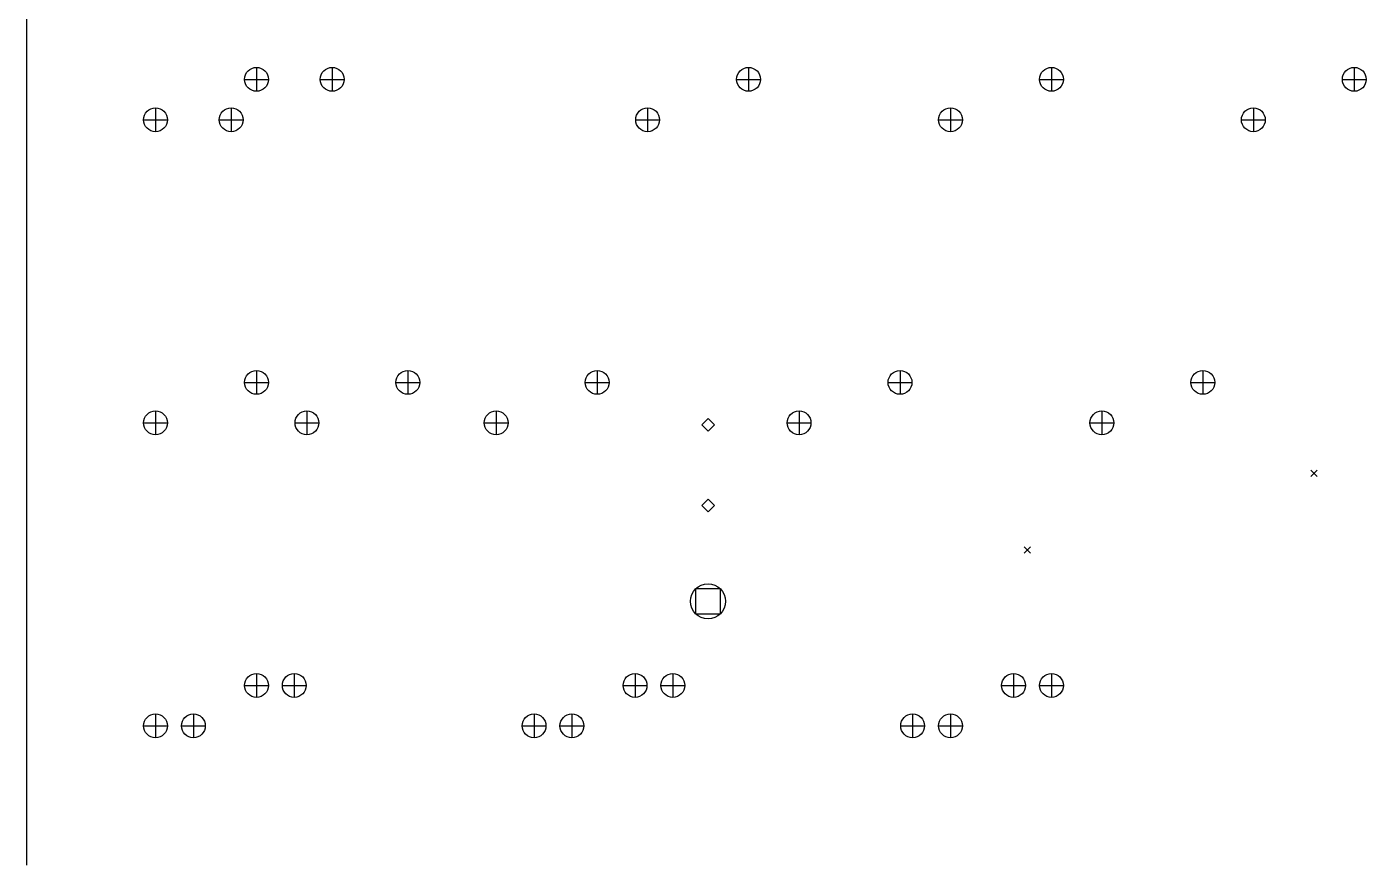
# Model space of a CAD drawing. Extents: x 35 to 385, y -237 to -55.
# Drawn here: x 37.1 to 121.4, y -198.6 to -145.9 of the extents above; entities that cross this region are included whole.
import ezdxf

# ---------------------------------------------------------------- set-up
doc = ezdxf.new("R2010")
doc.units = 0
doc.layers.add('BLACK', color=7, linetype='CONTINUOUS')

msp = doc.modelspace()

# ---------------------------------------------------------------- linework, layer by layer
at = {"layer": 'BLACK', "linetype": 'CONTINUOUS'}
for p, q in [((37.1475, -198.626), (37.1475, -58.6236)), ((51.5938, -148.475), (51.5938, -149.975)), ((56.3562, -148.475), (56.3562, -149.975)), ((82.55, -148.475), (82.55, -149.975)), ((101.6, -148.475), (101.6, -149.975)), ((120.65, -148.475), (120.65, -149.975)), ((50.8438, -149.225), (52.3438, -149.225)), ((55.6062, -149.225), (57.1062, -149.225)), ((81.8, -149.225), (83.3, -149.225)), ((100.85, -149.225), (102.35, -149.225)), ((119.9, -149.225), (121.4, -149.225)), ((45.2437, -151.015), (45.2437, -152.515)), ((50.0062, -151.015), (50.0062, -152.515)), ((76.2, -151.015), (76.2, -152.515)), ((95.25, -151.015), (95.25, -152.515)), ((114.3, -151.015), (114.3, -152.515)), ((44.4937, -151.765), (45.9937, -151.765)), ((49.2562, -151.765), (50.7562, -151.765)), ((75.45, -151.765), (76.95, -151.765)), ((94.5, -151.765), (96, -151.765)), ((113.55, -151.765), (115.05, -151.765)), ((51.5938, -167.525), (51.5938, -169.025)), ((61.1187, -167.525), (61.1187, -169.025)), ((73.025, -167.525), (73.025, -169.025)), ((92.075, -167.525), (92.075, -169.025)), ((111.125, -167.525), (111.125, -169.025)), ((50.8438, -168.275), (52.3438, -168.275)), ((60.3687, -168.275), (61.8687, -168.275)), ((72.275, -168.275), (73.775, -168.275)), ((91.325, -168.275), (92.825, -168.275)), ((110.375, -168.275), (111.875, -168.275)), ((45.2437, -170.065), (45.2437, -171.565)), ((54.7687, -170.065), (54.7687, -171.565)), ((66.675, -170.065), (66.675, -171.565)), ((85.725, -170.065), (85.725, -171.565)), ((104.775, -170.065), (104.775, -171.565)), ((44.4937, -170.815), (45.9937, -170.815)), ((54.0187, -170.815), (55.5187, -170.815)), ((65.925, -170.815), (67.425, -170.815)), ((80.01, -170.542), (79.61, -170.942)), ((79.61, -170.942), (80.01, -171.342)), ((80.41, -170.942), (80.01, -170.542)), ((80.01, -171.342), (80.41, -170.942)), ((84.975, -170.815), (86.475, -170.815)), ((104.025, -170.815), (105.525, -170.815)), ((117.91, -173.79), (118.31, -174.19)), ((118.31, -173.79), (117.91, -174.19)), ((80.01, -175.622), (79.61, -176.022)), ((79.61, -176.022), (80.01, -176.422)), ((80.41, -176.022), (80.01, -175.622)), ((80.01, -176.422), (80.41, -176.022)), ((99.876, -178.616), (100.276, -179.016)), ((100.276, -178.616), (99.876, -179.016)), ((80.7765, -181.26), (79.2209, -181.26)), ((79.2209, -181.26), (79.2209, -182.815)), ((80.7765, -182.815), (80.7765, -181.26)), ((79.2209, -182.815), (80.7765, -182.815)), ((51.5938, -186.575), (51.5938, -188.075)), ((53.975, -186.575), (53.975, -188.075)), ((75.4062, -186.575), (75.4062, -188.075)), ((77.7875, -186.575), (77.7875, -188.075)), ((99.2188, -186.575), (99.2188, -188.075)), ((101.6, -186.575), (101.6, -188.075)), ((50.8438, -187.325), (52.3438, -187.325)), ((53.225, -187.325), (54.725, -187.325)), ((74.6562, -187.325), (76.1562, -187.325)), ((77.0375, -187.325), (78.5375, -187.325)), ((98.4688, -187.325), (99.9688, -187.325)), ((100.85, -187.325), (102.35, -187.325)), ((45.2437, -189.115), (45.2437, -190.615)), ((47.625, -189.115), (47.625, -190.615)), ((69.0562, -189.115), (69.0562, -190.615)), ((71.4375, -189.115), (71.4375, -190.615)), ((92.8687, -189.115), (92.8687, -190.615)), ((95.25, -189.115), (95.25, -190.615)), ((44.4937, -189.865), (45.9937, -189.865)), ((46.875, -189.865), (48.375, -189.865)), ((68.3062, -189.865), (69.8062, -189.865)), ((70.6875, -189.865), (72.1875, -189.865)), ((92.1187, -189.865), (93.6187, -189.865)), ((94.5, -189.865), (96, -189.865))]:
    msp.add_line(p, q, dxfattribs=at)
at = {"layer": 'BLACK'}
for centre, radius in [((51.5938, -149.225), 0.75), ((56.3562, -149.225), 0.75), ((82.55, -149.225), 0.75), ((101.6, -149.225), 0.75), ((120.65, -149.225), 0.75), ((45.2437, -151.765), 0.75), ((50.0062, -151.765), 0.75), ((76.2, -151.765), 0.75), ((95.25, -151.765), 0.75), ((114.3, -151.765), 0.75), ((51.5938, -168.275), 0.75), ((61.1187, -168.275), 0.75), ((73.025, -168.275), 0.75), ((92.075, -168.275), 0.75), ((111.125, -168.275), 0.75), ((45.2437, -170.815), 0.75), ((54.7687, -170.815), 0.75), ((66.675, -170.815), 0.75), ((85.725, -170.815), 0.75), ((104.775, -170.815), 0.75), ((79.9987, -182.037), 1.1), ((51.5938, -187.325), 0.75), ((53.975, -187.325), 0.75), ((75.4062, -187.325), 0.75), ((77.7875, -187.325), 0.75), ((99.2188, -187.325), 0.75), ((101.6, -187.325), 0.75), ((45.2437, -189.865), 0.75), ((47.625, -189.865), 0.75), ((69.0562, -189.865), 0.75), ((71.4375, -189.865), 0.75), ((92.8687, -189.865), 0.75), ((95.25, -189.865), 0.75)]:
    msp.add_circle(centre, radius, dxfattribs=at)

doc.saveas('drawing.dxf')
